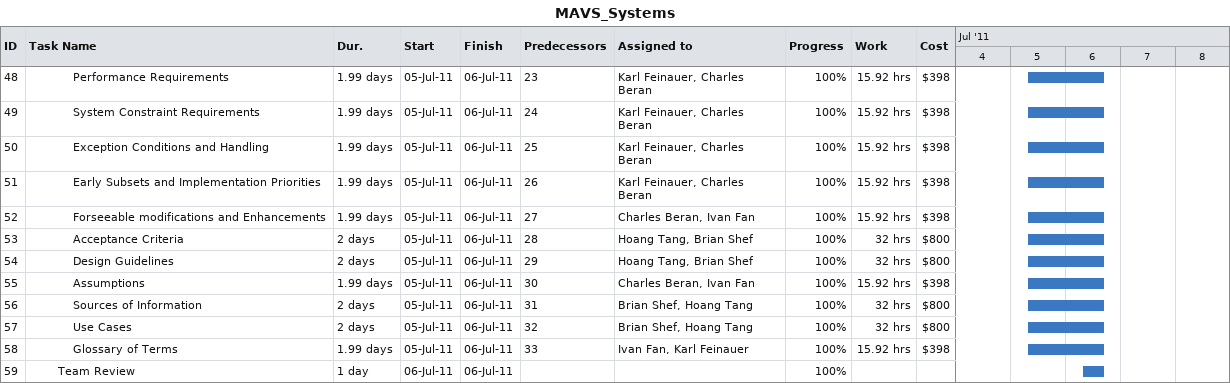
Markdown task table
MAVS_Systems

| ID | Level | Task | Duration | Start | Finish | Predecessors | Resources | % complete | Work (h) | Cost ($) |
|---|---|---|---|---|---|---|---|---|---|---|
| 48 | 4 | Performance Requirements | 1.99d | 2011-07-05 | 2011-07-06 | 23 | Karl Feinauer, Charles Beran | 100 | 15.92 | 398 |
| 49 | 4 | System Constraint Requirements | 1.99d | 2011-07-05 | 2011-07-06 | 24 | Karl Feinauer, Charles Beran | 100 | 15.92 | 398 |
| 50 | 4 | Exception Conditions and Handling | 1.99d | 2011-07-05 | 2011-07-06 | 25 | Karl Feinauer, Charles Beran | 100 | 15.92 | 398 |
| 51 | 4 | Early Subsets and Implementation Priorities | 1.99d | 2011-07-05 | 2011-07-06 | 26 | Karl Feinauer, Charles Beran | 100 | 15.92 | 398 |
| 52 | 4 | Forseeable modifications and Enhancements | 1.99d | 2011-07-05 | 2011-07-06 | 27 | Charles Beran, Ivan Fan | 100 | 15.92 | 398 |
| 53 | 4 | Acceptance Criteria | 2d | 2011-07-05 | 2011-07-06 | 28 | Hoang Tang, Brian Shef | 100 | 32 | 800 |
| 54 | 4 | Design Guidelines | 2d | 2011-07-05 | 2011-07-06 | 29 | Hoang Tang, Brian Shef | 100 | 32 | 800 |
| 55 | 4 | Assumptions | 1.99d | 2011-07-05 | 2011-07-06 | 30 | Charles Beran, Ivan Fan | 100 | 15.92 | 398 |
| 56 | 4 | Sources of Information | 2d | 2011-07-05 | 2011-07-06 | 31 | Brian Shef, Hoang Tang | 100 | 32 | 800 |
| 57 | 4 | Use Cases | 2d | 2011-07-05 | 2011-07-06 | 32 | Brian Shef, Hoang Tang | 100 | 32 | 800 |
| 58 | 4 | Glossary of Terms | 1.99d | 2011-07-05 | 2011-07-06 | 33 | Ivan Fan, Karl Feinauer | 100 | 15.92 | 398 |
| 59 | 3 | Team Review | 1d | 2011-07-06 | 2011-07-06 |  |  | 100 |  |  |
